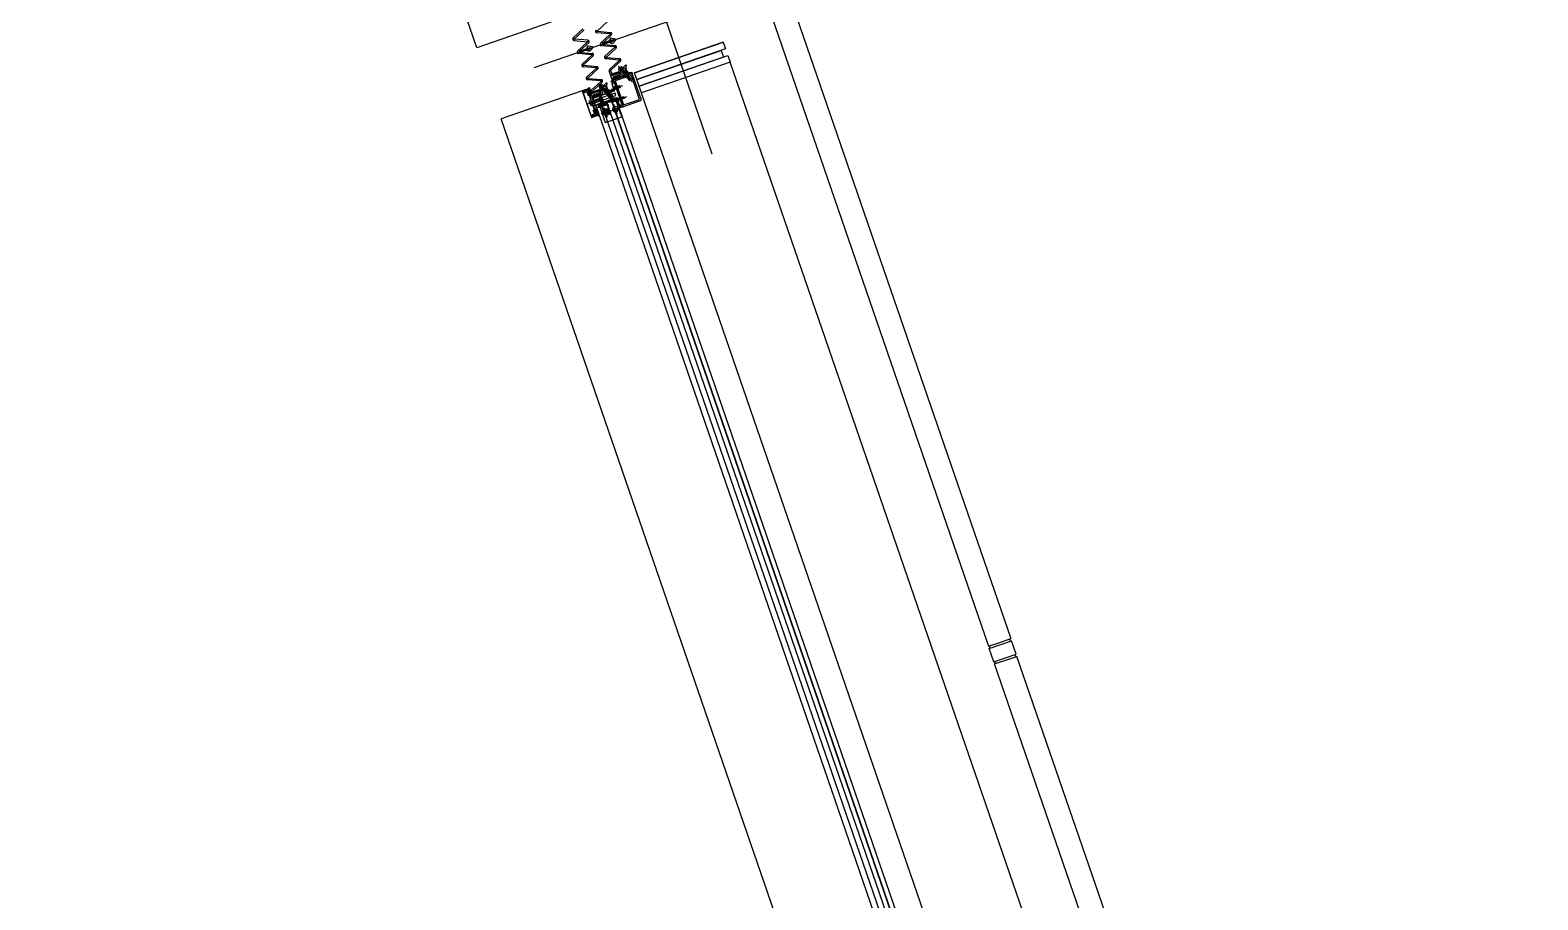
# Model space of a CAD drawing. Extents: x 809487 to 809680, y 818779 to 819225.
# Drawn here: x 809607.903 to 809611.112, y 818854.742 to 818856.595 of the extents above; entities that cross this region are included whole.
import ezdxf

# ---------------------------------------------------------------- set-up
doc = ezdxf.new("R2010")
doc.units = 0
for name, color, linetype in [('Default', 7, 'Continuous'), ('F-RC', 7, 'Continuous'), ('MAJ214__', 7, 'Continuous'), ('MAJ270__', 7, 'Continuous'), ('MAJ292__', 7, 'Continuous'), ('MAJ322__', 7, 'Continuous'), ('MAJ520__', 7, 'Continuous'), ('Refence', 7, 'Continuous'), ('WELDING', 7, 'Continuous')]:
    doc.layers.add(name, color=color, linetype=linetype)

# ---------------------------------------------------------------- blocks, each defined once
blk = doc.blocks.new('A$C53653C59_1')
at = {"layer": 'Default'}
for p, q in [((0.0101, 0.0085), (0.0128, 0.0128)), ((0.0101, 0.0059), (0.0101, 0.0084)), ((0.0128, 0.0011), (0.0102, 0.0058)), ((0.0114, 0.0082), (0.0131, 0.0108)), ((0.0114, 0.0082), (0.0114, 0.0061)), ((0.0131, 0.0031), (0.0114, 0.0061)), ((0.0129, 0.0128), (0.0129, 0.013)), ((0.0129, 0.0128), (0.0143, 0.0128)), ((0.0143, 0.0011), (0.0129, 0.0011)), ((0.0129, 0.0011), (0.0129, 0.001)), ((0.019, 0.0108), (0.0131, 0.0108)), ((0.0131, 0.0031), (0.019, 0.0031)), ((0.0144, 0.0127), (0.0144, 0.0122)), ((0.0144, 0.0017), (0.0144, 0.0012)), ((0.0145, 0.0121), (0.019, 0.0121)), ((0.019, 0.0018), (0.0145, 0.0018)), ((0.0179, 0.0071), (0.0179, 0.0081)), ((0.0179, 0.0058), (0.0179, 0.0067)), ((0.018, 0.0082), (0.019, 0.0082)), ((0.0203, 0.0071), (0.018, 0.007)), ((0.018, 0.0068), (0.0203, 0.0069)), ((0.019, 0.0057), (0.018, 0.0057)), ((0.0191, 0.0122), (0.0191, 0.0127)), ((0.0191, 0.0083), (0.0191, 0.0107)), ((0.0191, 0.0032), (0.0191, 0.0056)), ((0.0191, 0.0012), (0.0191, 0.0017)), ((0.0192, 0.0128), (0.0203, 0.0128)), ((0.0203, 0.0011), (0.0192, 0.0011)), ((0.0204, 0.0127), (0.0204, 0.0072)), ((0.0204, 0.0068), (0.0204, 0.0012))]:
    blk.add_line(p, q, dxfattribs=at)
for points in [[(0, 0), (0.001, 0.001), (0.0109, 0.001), (0.0081, 0.0059), (0.0081, 0.0085), (0.011, 0.013), (0.001, 0.013), (0, 0.014)], [(0.019, 0.0131), (0.019, 0.0121), (0.0144, 0.0121), (0.0144, 0.0131)], [(0.0191, 0.0008), (0.0191, 0.0018), (0.0144, 0.0018), (0.0144, 0.0008)]]:
    blk.add_lwpolyline(points, close=True, dxfattribs=at)
for centre, start, end in [((0.0102, 0.0084), 135.0442, 180.0442), ((0.0102, 0.0059), 180.0442, 225.0442), ((0.0129, 0.0127), 90.0442, 135.0442), ((0.0129, 0.0012), 225.0442, 270.0442), ((0.0143, 0.0127), 0.0442, 90.0442), ((0.0143, 0.0012), 270.0442, 0.0442), ((0.0145, 0.0122), 180.0442, 270.0442), ((0.0145, 0.0017), 90.0442, 180.0442), ((0.018, 0.0081), 90.0442, 180.0442), ((0.018, 0.0071), 180.0442, 270.0442), ((0.018, 0.0067), 90.0442, 180.0442), ((0.018, 0.0058), 180.0442, 270.0442), ((0.019, 0.0122), 270.0442, 0.0442), ((0.019, 0.0107), 0.0442, 90.0442), ((0.019, 0.0083), 270.0442, 0.0442), ((0.019, 0.0056), 0.0442, 90.0442), ((0.019, 0.0032), 270.0442, 0.0442), ((0.019, 0.0017), 0.0442, 90.0442), ((0.0192, 0.0127), 90.0442, 180.0442), ((0.0192, 0.0012), 180.0442, 270.0442), ((0.0203, 0.0127), 0.0442, 90.0442), ((0.0203, 0.0072), 270.0442, 0.0442), ((0.0203, 0.0068), 0.0442, 90.0442), ((0.0203, 0.0012), 270.0442, 0.0442)]:
    blk.add_arc(centre, 0.0001, start, end, dxfattribs=at)
blk = doc.blocks.new('M06MR19')
at = {"layer": 'Default'}
for p, q in [((-0.0092, 0), (0.024, 0)), ((0, 0.0025), (0.019, 0.0025)), ((0.0185, -0.003), (0.0185, 0.003)), ((0, -0.0025), (0.019, -0.0025))]:
    blk.add_line(p, q, dxfattribs=at)
for points in [[(-0.0042, 0.0008), (-0.0022, 0.0008), (-0.0022, -0.0007), (-0.0042, -0.0007)], [(-0.002, 0.006), (0, 0.006), (0, -0.006), (-0.002, -0.006)], [(0, -0.003), (0.0185, -0.003), (0.019, -0.0025), (0.019, 0.0025), (0.0185, 0.003), (0, 0.003)]]:
    blk.add_lwpolyline(points, dxfattribs=at)
for centre, radius, start, end in [((0.0078, 0), 0.012, 152.9643, 207.0357), ((-0.002, 0.005), 0.001, 90, 152.9643), ((-0.002, -0.005), 0.001, 207.0357, 270)]:
    blk.add_arc(centre, radius, start, end, dxfattribs=at)
blk = doc.blocks.new('N10TC16')
at = {"layer": 'Default'}
for p, q in [((-0.005, 0), (0.021, 0)), ((0.0035, 0.0025), (0.0043, -0.0025)), ((0.0055, 0.0025), (0.0063, -0.0025)), ((0.0075, 0.0025), (0.0083, -0.0025)), ((0.0095, 0.0025), (0.0103, -0.0025)), ((0.0115, 0.0025), (0.0123, -0.0025)), ((0.0135, 0.0025), (0.0143, -0.0025))]:
    blk.add_line(p, q, dxfattribs=at)
blk.add_lwpolyline([(0.003, 0.0017), (0, 0.0049), (0, -0.0049), (0.003, -0.0017)], close=True, dxfattribs=at)
for points in [[(0, 0.0008), (0.0014, 0.0008), (0.0014, -0.0008), (0, -0.0008)], [(0.003, -0.0017), (0.0138, -0.0017), (0.016, 0), (0.0138, 0.0017), (0.003, 0.0017)]]:
    blk.add_lwpolyline(points, dxfattribs=at)
blk = doc.blocks.new('M06MC_P')
at = {"layer": 'Default'}
for p, q in [((-0.011, 0), (0.011, 0)), ((0, -0.011), (0, 0.011))]:
    blk.add_line(p, q, dxfattribs=at)
for points in [[(-0.00375, 0.00025), (-0.00375, -0.00025)], [(-0.00125, 0.00075), (-0.00325, 0.00075)], [(-0.00075, 0.00325), (-0.00075, 0.00125)], [(0.00025, 0.00375), (-0.00025, 0.00375)], [(0.00075, 0.00125), (0.00075, 0.00325)], [(0.00325, 0.00075), (0.00125, 0.00075)], [(0.00375, -0.00025), (0.00375, 0.00025)], [(-0.00325, -0.00075), (-0.00125, -0.00075)], [(-0.00075, -0.00125), (-0.00075, -0.00325)], [(-0.00025, -0.00375), (0.00025, -0.00375)], [(0.00075, -0.00325), (0.00075, -0.00125)], [(0.00125, -0.00075), (0.00325, -0.00075)]]:
    blk.add_lwpolyline(points, dxfattribs=at)
blk.add_circle((0, 0), 0.006, dxfattribs=at)
for centre, start, end in [((-0.00325, 0.00025), 90, 180), ((-0.00125, 0.00125), 270, 0), ((-0.00025, 0.00325), 90, 180), ((0.00025, 0.00325), 0, 90), ((0.00125, 0.00125), 180, 270), ((0.00325, 0.00025), 360, 90), ((-0.00325, -0.00025), 180, 270), ((-0.00125, -0.00125), 0, 90), ((-0.00025, -0.00325), 180, 270), ((0.00025, -0.00325), 270, 0), ((0.00125, -0.00125), 90, 180), ((0.00325, -0.00025), 270, 0)]:
    blk.add_arc(centre, 0.0005, start, end, dxfattribs=at)
blk = doc.blocks.new('M06MC16')
at = {"layer": 'Default'}
for p, q in [((-0.005, 0), (0.021, 0)), ((0.003, 0.0025), (0.016, 0.0025)), ((0.0155, -0.003), (0.0155, 0.003)), ((0.003, -0.0025), (0.016, -0.0025))]:
    blk.add_line(p, q, dxfattribs=at)
blk.add_lwpolyline([(0, -0.006), (0.003, -0.003), (0.003, 0.003), (0, 0.006)], close=True, dxfattribs=at)
for points in [[(0, 0.00075), (0.002, 0.00075), (0.002, -0.00075), (0, -0.00075)], [(0.003, -0.003), (0.0155, -0.003), (0.016, -0.0025), (0.016, 0.0025), (0.0155, 0.003), (0.003, 0.003)]]:
    blk.add_lwpolyline(points, dxfattribs=at)
blk = doc.blocks.new('N12TH32')
at = {"layer": 'Default'}
for p, q in [((-0.0089, 0), (0.037, 0)), ((0, 0.0028), (0.001, -0.0028)), ((0.0021, 0.0028), (0.0031, -0.0028)), ((0.0042, 0.0028), (0.0052, -0.0028)), ((0.0063, 0.0028), (0.0073, -0.0028)), ((0.0084, 0.0028), (0.0094, -0.0028)), ((0.0105, 0.0028), (0.0115, -0.0028)), ((0.0126, 0.0028), (0.0136, -0.0028)), ((0.0147, 0.0028), (0.0157, -0.0028)), ((0.0168, 0.0028), (0.0178, -0.0028)), ((0.0189, 0.0028), (0.0199, -0.0028)), ((0.021, 0.0028), (0.022, -0.0028)), ((0.0231, 0.0028), (0.0241, -0.0028)), ((0.0252, 0.0028), (0.0262, -0.0028)), ((0.0273, 0.0028), (0.0283, -0.0028)), ((0.0294, 0.0028), (0.0303, -0.0023))]:
    blk.add_line(p, q, dxfattribs=at)
blk.add_lwpolyline([(-0.0039, 0.0034), (-0.0034, 0.004), (0, 0.004), (0, -0.004), (-0.0034, -0.004), (-0.0039, -0.0034)], close=True, dxfattribs=at)
for points in [[(-0.0034, 0), (0, 0), (-0.0034, 0)], [(0, -0.002), (0.0293, -0.002), (0.032, 0), (0.0293, 0.0021), (0, 0.0021)]]:
    blk.add_lwpolyline(points, dxfattribs=at)
for centre in [(-0.0002, 0.002), (-0.0002, -0.002)]:
    blk.add_arc(centre, 0.00372, 147.7958, 212.2042, dxfattribs=at)
blk = doc.blocks.new('A$C775818B6')
at = {"layer": 'Default'}
for points in [[(-0.0022, -0.0063), (-0.0022, -0.0018)], [(-0.0019, -0.0015), (-0.0014, -0.0015)], [(-0.0014, -0.0065), (-0.0019, -0.0065)], [(-0.0012, -0.0018), (-0.0012, -0.0025)], [(-0.0012, -0.0055), (-0.0012, -0.0063)], [(-0.0007, -0.003), (-0.0002, -0.003)], [(-0.0002, -0.005), (-0.0007, -0.005)], [(0.0003, -0.0025), (0.0003, -0.0005)], [(0.0003, -0.0075), (0.0003, -0.0055)], [(0.0008, 0), (0.0028, 0)], [(0.0028, -0.008), (0.0008, -0.008)], [(0.0013, -0.0015), (0.0013, -0.0065)], [(0.0023, -0.0065), (0.0023, -0.0015)], [(0.0033, -0.0005), (0.0033, -0.0075)]]:
    blk.add_lwpolyline(points, dxfattribs=at)
for centre, radius, start, end in [((-0.0019, -0.0018), 0.00025, 90.0056, 180.0056), ((-0.0019, -0.0063), 0.00025, 180.0056, 270.0056), ((-0.0014, -0.0018), 0.00025, 0.0056, 90.0056), ((-0.0014, -0.0063), 0.00025, 270.0056, 0.0056), ((-0.0007, -0.0025), 0.0005, 180.0056, 270.0056), ((-0.0007, -0.0055), 0.0005, 90.0056, 180.0056), ((-0.0002, -0.0025), 0.0005, 270.0056, 0.0056), ((-0.0002, -0.0055), 0.0005, 0.0056, 90.0056), ((0.0008, -0.0005), 0.0005, 90, 180.0056), ((0.0008, -0.0075), 0.0005, 180.0056, 270), ((0.0018, -0.0015), 0.0005, 0.0056, 180.0056), ((0.0018, -0.0065), 0.0005, 180.0056, 0.0056), ((0.0028, -0.0005), 0.0005, 0.0043, 90), ((0.0028, -0.0075), 0.0005, 270, 0.0043)]:
    blk.add_arc(centre, radius, start, end, dxfattribs=at)

msp = doc.modelspace()

# ---------------------------------------------------------------- linework, layer by layer
at = {"layer": 'Default'}
for points in [[(809609.1783, 818856.5024), (809609.1791, 818856.5001), (809609.1646, 818856.4977), (809609.1654, 818856.4954)], [(809609.1193, 818856.4583), (809609.1201, 818856.456), (809609.1056, 818856.4536), (809609.1064, 818856.4513)], [(809609.1133, 818856.4378), (809609.1483, 818856.4499), (809609.1496, 818856.4461), (809609.1146, 818856.434)], [(809609.1141, 818856.4381), (809609.1166, 818856.431), (809609.1469, 818856.4494), (809609.1494, 818856.4423)]]:
    msp.add_lwpolyline(points, close=True, dxfattribs=at)
msp.add_lwpolyline([(809609.1146, 818856.434), (809609.127, 818856.3981), (809609.162, 818856.4101), (809609.1496, 818856.4461)], dxfattribs=at)
at = {"layer": 'F-RC'}
for p, q in [((809609.4806, 818856.6251), (809609.9429, 818855.2825)), ((809609.5279, 818856.6414), (809609.9902, 818855.2987)), ((809609.9626, 818855.2892), (809609.9902, 818855.2987)), ((809609.9899, 818855.2934), (809609.9883, 818855.2981)), ((809609.9429, 818855.2825), (809609.9626, 818855.2892)), ((809609.9445, 818855.2777), (809609.9918, 818855.294)), ((809609.9543, 818855.2494), (809609.9445, 818855.2777)), ((809609.9464, 818855.2784), (809609.9448, 818855.2831)), ((809609.9543, 818855.2494), (809610.0016, 818855.2657)), ((809610.0016, 818855.2657), (809609.9918, 818855.294)), ((809610.0013, 818855.2603), (809609.9997, 818855.265)), ((809609.9559, 818855.2446), (809610.0032, 818855.2609)), ((809610.4084, 818853.9308), (809609.9559, 818855.2446)), ((809609.9578, 818855.2453), (809609.9562, 818855.25)), ((809610.4483, 818853.9682), (809610.0032, 818855.2609))]:
    msp.add_line(p, q, dxfattribs=at)
at = {"layer": 'MAJ214__'}
for p, q in [((809610.1383, 818853.7474), (809609.1893, 818856.5036)), ((809610.0545, 818853.7212), (809609.1185, 818856.4396)), ((809610.0658, 818853.7251), (809609.1298, 818856.4435)), ((809610.0753, 818853.7284), (809609.1393, 818856.4468)), ((809610.076, 818853.7286), (809609.14, 818856.447))]:
    msp.add_line(p, q, dxfattribs=at)
at = {"layer": 'MAJ270__'}
for p, q in [((809609.3547, 818856.3305), (809609.183, 818856.8291)), ((809609.5146, 818856.7003), (809608.9747, 818856.5144))]:
    msp.add_line(p, q, dxfattribs=at)
at = {"layer": 'MAJ292__'}
for p, q in [((809608.8535, 818856.5572), (809607.9029, 818859.3182)), ((809609.0273, 818856.6171), (809608.8535, 818856.5572)), ((809609.3784, 818856.5688), (809609.1893, 818856.5036)), ((809609.35, 818856.559), (809609.3689, 818856.5655)), ((809610.3274, 818853.8126), (809609.393, 818856.5262)), ((809609.0779, 818856.4653), (809608.9056, 818856.406)), ((809610.0429, 818853.7172), (809609.1069, 818856.4356)), ((809610.0855, 818853.7319), (809609.1495, 818856.4503)), ((809611.8097, 818847.9719), (809608.9056, 818856.406))]:
    msp.add_line(p, q, dxfattribs=at)
for points in [[(809609.1942, 818856.4895), (809609.1893, 818856.5036), (809609.3784, 818856.5688), (809609.3833, 818856.5546)], [(809609.1991, 818856.4753), (809609.1942, 818856.4895), (809609.3738, 818856.5513), (809609.3787, 818856.5371)], [(809609.2039, 818856.4611), (809609.1991, 818856.4753), (809609.3882, 818856.5404), (809609.393, 818856.5262)]]:
    msp.add_lwpolyline(points, close=True, dxfattribs=at)
at = {"layer": 'MAJ322__'}
for points in [[(809609.1545, 818856.5059), (809609.1704, 818856.5197)], [(809609.1722, 818856.5192), (809609.1723, 818856.519)], [(809609.1585, 818856.4296), (809609.1642, 818856.4315), (809609.1446, 818856.4883), (809609.139, 818856.4863), (809609.1397, 818856.4842)], [(809609.14, 818856.484), (809609.1405, 818856.4842)], [(809609.1406, 818856.4845), (809609.1405, 818856.485)], [(809609.1415, 818856.4993), (809609.1407, 818856.5016)], [(809609.1408, 818856.4856), (809609.1413, 818856.4858)], [(809609.1409, 818856.5021), (809609.1424, 818856.5026)], [(809609.1419, 818856.4855), (809609.1434, 818856.4812)], [(809609.1551, 818856.5036), (809609.142, 818856.4991)], [(809609.1428, 818856.5023), (809609.1429, 818856.5022)], [(809609.1434, 818856.502), (809609.1543, 818856.5057)], [(809609.1448, 818856.4896), (809609.1438, 818856.4926)], [(809609.144, 818856.4931), (809609.1572, 818856.4976)], [(809609.1467, 818856.4898), (809609.1453, 818856.4893)], [(809609.1467, 818856.4912), (809609.147, 818856.4903)], [(809609.1606, 818856.4964), (809609.1469, 818856.4917)], [(809609.1673, 818856.514), (809609.1588, 818856.5066)], [(809609.1592, 818856.5016), (809609.1591, 818856.5017)], [(809609.1613, 818856.4953), (809609.161, 818856.4961)], [(809609.1613, 818856.5024), (809609.1635, 818856.496)], [(809609.1633, 818856.4955), (809609.1618, 818856.495)], [(809609.1837, 818856.5048), (809609.1847, 818856.502), (809609.1817, 818856.501), (809609.1815, 818856.5014)], [(809609.0863, 818856.4659), (809609.087, 818856.4674), (809609.0886, 818856.4679), (809609.0887, 818856.4676), (809609.0909, 818856.4684), (809609.0905, 818856.4696), (809609.0779, 818856.4653), (809609.0975, 818856.4086), (809609.11, 818856.4129), (809609.1096, 818856.4141), (809609.1073, 818856.4133), (809609.1074, 818856.4131), (809609.1059, 818856.4125), (809609.1044, 818856.4132)], [(809609.0792, 818856.4647), (809609.0804, 818856.4651), (809609.0819, 818856.4644)], [(809609.1, 818856.4117), (809609.0993, 818856.4102), (809609.0981, 818856.4098), (809609.0792, 818856.4647)], [(809609.0839, 818856.4656), (809609.0815, 818856.4632)], [(809609.0824, 818856.4619), (809609.0873, 818856.4635)], [(809609.0828, 818856.4646), (809609.0837, 818856.4656)], [(809609.0847, 818856.4658), (809609.0852, 818856.4655)], [(809609.0926, 818856.4634), (809609.091, 818856.4682), (809609.0888, 818856.4675), (809609.0893, 818856.4659), (809609.0865, 818856.465), (809609.0848, 818856.4658)], [(809609.0879, 818856.4632), (809609.0904, 818856.4561)], [(809609.0916, 818856.4586), (809609.09, 818856.4633)], [(809609.0903, 818856.464), (809609.0908, 818856.4641)], [(809609.091, 818856.4558), (809609.0922, 818856.4562)], [(809609.0914, 818856.4638), (809609.0917, 818856.4631)], [(809609.092, 818856.463), (809609.0925, 818856.4631)], [(809609.0928, 818856.4585), (809609.0923, 818856.4583)], [(809609.0926, 818856.4634), (809609.0926, 818856.4634)], [(809609.0928, 818856.4598), (809609.0931, 818856.4591)], [(809609.0928, 818856.4558), (809609.1034, 818856.4252)], [(809609.0935, 818856.4603), (809609.093, 818856.4601)], [(809609.0977, 818856.4488), (809609.0938, 818856.4601)], [(809609.1002, 818856.4613), (809609.0994, 818856.4636)], [(809609.0996, 818856.4641), (809609.101, 818856.4646)], [(809609.1408, 818856.4809), (809609.1463, 818856.465), (809609.0999, 818856.4491), (809609.1006, 818856.4472), (809609.1018, 818856.4466), (809609.1048, 818856.438), (809609.1041, 818856.4368), (809609.1048, 818856.4349), (809609.1512, 818856.4509), (809609.1566, 818856.435)], [(809609.1138, 818856.4656), (809609.1006, 818856.4611)], [(809609.1015, 818856.4643), (809609.1016, 818856.4642)], [(809609.1021, 818856.464), (809609.113, 818856.4677)], [(809609.1035, 818856.4515), (809609.1025, 818856.4546)], [(809609.1027, 818856.4551), (809609.1159, 818856.4596)], [(809609.1054, 818856.4532), (809609.1057, 818856.4523)], [(809609.1193, 818856.4583), (809609.1056, 818856.4536)], [(809609.1132, 818856.4678), (809609.129, 818856.4817)], [(809609.126, 818856.476), (809609.1175, 818856.4685)], [(809609.1178, 818856.4636), (809609.1178, 818856.4636)], [(809609.12, 818856.4572), (809609.1197, 818856.4581)], [(809609.12, 818856.4644), (809609.1222, 818856.458)], [(809609.122, 818856.4575), (809609.1205, 818856.457)], [(809609.1309, 818856.4812), (809609.131, 818856.481)], [(809609.1424, 818856.4668), (809609.1434, 818856.464), (809609.1404, 818856.463), (809609.1402, 818856.4634)], [(809609.1415, 818856.4814), (809609.141, 818856.4812)], [(809609.1419, 818856.4807), (809609.1418, 818856.4812)], [(809609.1431, 818856.4806), (809609.1426, 818856.4804)], [(809609.1032, 818856.4343), (809609.1048, 818856.4349), (809609.1041, 818856.4368), (809609.1048, 818856.438), (809609.1018, 818856.4466), (809609.1006, 818856.4472), (809609.0999, 818856.4491), (809609.0983, 818856.4485)], [(809609.1016, 818856.4235), (809609.1041, 818856.4163)], [(809609.1031, 818856.4245), (809609.1019, 818856.4241)], [(809609.1068, 818856.4224), (809609.1029, 818856.4337)], [(809609.1054, 818856.4518), (809609.104, 818856.4513)], [(809609.1058, 818856.4175), (809609.1042, 818856.4223)], [(809609.1045, 818856.4229), (809609.1049, 818856.4231)], [(809609.1056, 818856.4228), (809609.1058, 818856.422)], [(809609.1061, 818856.4219), (809609.1066, 818856.4221)], [(809609.1569, 818856.4349), (809609.1574, 818856.435)], [(809609.1576, 818856.4353), (809609.1574, 818856.4358)], [(809609.1577, 818856.4364), (809609.1582, 818856.4366)], [(809609.1578, 818856.4317), (809609.1585, 818856.4296)], [(809609.1584, 818856.4322), (809609.1579, 818856.432)], [(809609.1589, 818856.4316), (809609.1587, 818856.432)], [(809609.1588, 818856.4363), (809609.1603, 818856.432)], [(809609.16, 818856.4314), (809609.1595, 818856.4312)], [(809609.1038, 818856.4157), (809609.0989, 818856.414)], [(809609.099, 818856.4125), (809609.1023, 818856.4119)], [(809609.1022, 818856.4119), (809609.1008, 818856.4122)], [(809609.1033, 818856.4129), (809609.1031, 818856.4123)], [(809609.1032, 818856.4124), (809609.104, 818856.4141), (809609.1068, 818856.4151), (809609.1074, 818856.4136), (809609.1095, 818856.4143), (809609.1079, 818856.4191), (809609.1079, 818856.4191)], [(809609.1069, 818856.4174), (809609.1064, 818856.4172)], [(809609.107, 818856.4187), (809609.1072, 818856.418)], [(809609.1076, 818856.4192), (809609.1071, 818856.4191)]]:
    msp.add_lwpolyline(points, dxfattribs=at)
for points in [[(809609.1642, 818856.4315), (809609.2041, 818856.4453), (809609.1846, 818856.502), (809609.1446, 818856.4883)], [(809609.166, 818856.4353), (809609.2003, 818856.4471), (809609.1827, 818856.4982), (809609.1485, 818856.4864)], [(809609.1081, 818856.4413), (809609.1495, 818856.4556), (809609.1479, 818856.4603), (809609.1065, 818856.4461)]]:
    msp.add_lwpolyline(points, close=True, dxfattribs=at)
for centre, radius, start, end in [((809609.1711, 818856.5188), 0.00114, 19, 131.0836), ((809609.1806, 818856.514), 0.00972, 148.7561, 289), ((809609.1399, 818856.4843), 0.00025, 198.9998, 288.9998), ((809609.141, 818856.4851), 0.0005, 108.9998, 198.9998), ((809609.1404, 818856.4844), 0.00025, 288.9998, 18.9998), ((809609.141, 818856.5017), 0.000381, 109, 199), ((809609.1414, 818856.4853), 0.0005, 18.9998, 108.9998), ((809609.1418, 818856.4994), 0.000381, 199, 289), ((809609.1425, 818856.5022), 0.000381, 19, 109), ((809609.1432, 818856.5023), 0.000381, 199, 289), ((809609.1441, 818856.4927), 0.000381, 109, 199), ((809609.1452, 818856.4897), 0.000381, 199, 289), ((809609.147, 818856.4913), 0.000381, 109, 199), ((809609.1466, 818856.4902), 0.000381, 289, 19), ((809609.154, 818856.5065), 0.000787, 289, 307.0549), ((809609.1562, 818856.5006), 0.00315, 19, 109), ((809609.1562, 818856.5006), 0.00315, 289, 19), ((809609.1593, 818856.506), 0.000762, 131.0836, 239.7153), ((809609.1562, 818856.5006), 0.00544, 19, 59.7153), ((809609.1607, 818856.496), 0.000381, 19, 109), ((809609.1617, 818856.4954), 0.000381, 199, 289), ((809609.1631, 818856.4959), 0.000381, 289, 19), ((809609.1678, 818856.5134), 0.000762, 2.3978, 131.0836), ((809609.1806, 818856.514), 0.012, 182.3978, 270.9509), ((809609.1808, 818856.5012), 0.000787, 19, 90.9509), ((809609.0821, 818856.4626), 0.0008, 137.0659, 288.9934), ((809609.0822, 818856.4651), 0.0008, 243.9934, 318.9934), ((809609.0843, 818856.4651), 0.0008, 63.9934, 138.9934), ((809609.0844, 818856.4651), 0.0008, 63.9934, 137.0659), ((809609.0856, 818856.4662), 0.0008, 243.9934, 333.9934), ((809609.0875, 818856.4631), 0.0005, 18.9937, 108.9934), ((809609.0905, 818856.4635), 0.0005, 109, 199), ((809609.0909, 818856.4562), 0.0005, 198.9937, 288.9937), ((809609.091, 818856.4637), 0.0005, 19, 109), ((809609.0921, 818856.4588), 0.0005, 199, 289), ((809609.0919, 818856.4632), 0.00025, 199, 289), ((809609.0923, 818856.4557), 0.0005, 18.9934, 108.9937), ((809609.0924, 818856.4634), 0.00025, 289, 19), ((809609.0931, 818856.4599), 0.00025, 109, 199), ((809609.0926, 818856.4589), 0.0005, 289, 19), ((809609.0935, 818856.4601), 0.00025, 19.6621, 109), ((809609.0997, 818856.4637), 0.000381, 109, 199), ((809609.1005, 818856.4614), 0.000381, 199, 289), ((809609.1012, 818856.4642), 0.000381, 19, 109), ((809609.1019, 818856.4643), 0.000381, 199, 289), ((809609.1028, 818856.4547), 0.000381, 109, 199), ((809609.1057, 818856.4533), 0.000381, 109, 199), ((809609.1053, 818856.4522), 0.000381, 289, 19), ((809609.1127, 818856.4685), 0.000787, 289, 307.0549), ((809609.1149, 818856.4626), 0.00315, 19, 109), ((809609.1149, 818856.4626), 0.00315, 289, 19), ((809609.118, 818856.468), 0.000762, 131.0836, 239.7153), ((809609.1149, 818856.4626), 0.00544, 19, 59.7153), ((809609.1194, 818856.458), 0.000381, 19, 109), ((809609.1204, 818856.4574), 0.000381, 199, 289), ((809609.1218, 818856.4579), 0.000381, 289, 19), ((809609.1265, 818856.4754), 0.000762, 2.3978, 131.0836), ((809609.1393, 818856.4759), 0.012, 182.3978, 270.9509), ((809609.1298, 818856.4808), 0.00114, 19, 131.0836), ((809609.1393, 818856.4759), 0.00972, 148.7561, 289), ((809609.1395, 818856.4632), 0.000787, 19, 90.9509), ((809609.1411, 818856.481), 0.00025, 108.9998, 198.9998), ((809609.1415, 818856.4811), 0.00025, 18.9998, 108.9998), ((809609.1424, 818856.4809), 0.0005, 198.9998, 288.9998), ((809609.1429, 818856.4811), 0.0005, 288.9998, 18.9998), ((809609.0981, 818856.449), 0.0005, 198.9934, 288.9934), ((809609.1021, 818856.4237), 0.0005, 108.9931, 198.9931), ((809609.1033, 818856.4339), 0.0005, 108.9934, 198.9934), ((809609.1029, 818856.425), 0.0005, 288.9931, 18.9934), ((809609.1039, 818856.4517), 0.000381, 199, 289), ((809609.1046, 818856.4224), 0.0005, 108.9931, 198.9931), ((809609.1051, 818856.4226), 0.0005, 18.9931, 108.9931), ((809609.1061, 818856.4221), 0.00025, 198.9931, 288.9931), ((809609.1065, 818856.4223), 0.00025, 288.9931, 18.331), ((809609.1569, 818856.4351), 0.00025, 199.0002, 289.0002), ((809609.1579, 818856.436), 0.0005, 109.0002, 199.0002), ((809609.1573, 818856.4353), 0.00025, 289.0002, 19.0002), ((809609.158, 818856.4318), 0.00025, 109.0002, 199.0002), ((809609.1584, 818856.4361), 0.0005, 19.0002, 109.0002), ((809609.1585, 818856.432), 0.00025, 19.0002, 109.0002), ((809609.1593, 818856.4317), 0.0005, 199.0002, 289.0002), ((809609.1598, 818856.4319), 0.0005, 289.0002, 19.0002), ((809609.0991, 818856.4133), 0.0008, 108.9934, 260.9209), ((809609.1007, 818856.4114), 0.0008, 78.9934, 153.9934), ((809609.1023, 818856.4127), 0.0008, 258.9934, 333.9934), ((809609.1025, 818856.4127), 0.0008, 260.9209, 333.9934), ((809609.1041, 818856.4125), 0.0008, 63.9934, 153.9934), ((809609.1036, 818856.4162), 0.0005, 288.9934, 18.9931), ((809609.1063, 818856.4177), 0.0005, 198.9931, 288.9931), ((809609.1072, 818856.4188), 0.00025, 108.9931, 198.9931), ((809609.1067, 818856.4179), 0.0005, 288.9931, 18.9931), ((809609.1077, 818856.419), 0.00025, 18.9931, 108.9931)]:
    msp.add_arc(centre, radius, start, end, dxfattribs=at)
at = {"layer": 'Refence'}
for p, q in [((809609.0793, 818856.5971), (809609.0586, 818856.5779)), ((809609.0615, 818856.5763), (809609.0822, 818856.5954)), ((809609.1372, 818856.5867), (809609.1092, 818856.5892)), ((809609.1308, 818856.6122), (809609.1102, 818856.593)), ((809609.1105, 818856.5922), (809609.1385, 818856.5898)), ((809609.1169, 818856.5668), (809609.1375, 818856.586)), ((809609.1404, 818856.5843), (809609.1226, 818856.5678)), ((809609.0605, 818856.5724), (809609.0886, 818856.57)), ((809609.0899, 818856.5731), (809609.0618, 818856.5755)), ((809609.0889, 818856.5692), (809609.0682, 818856.55)), ((809609.074, 818856.5511), (809609.0918, 818856.5676)), ((809609.0742, 818856.5507), (809609.0862, 818856.5548)), ((809609.0872, 818856.5518), (809609.0753, 818856.5477)), ((809609.0892, 818856.5582), (809609.0901, 818856.5585)), ((809609.0893, 818856.5607), (809609.0905, 818856.5612)), ((809609.0901, 818856.5585), (809609.0893, 818856.5607)), ((809609.0905, 818856.5612), (809609.0989, 818856.5595)), ((809609.0926, 818856.5513), (809609.0917, 818856.551)), ((809609.0933, 818856.5491), (809609.0926, 818856.5513)), ((809609.0945, 818856.5495), (809609.0933, 818856.5491)), ((809609.1001, 818856.556), (809609.0945, 818856.5495)), ((809609.1468, 818856.5589), (809609.1188, 818856.5613)), ((809609.1229, 818856.5675), (809609.1348, 818856.5716)), ((809609.1359, 818856.5686), (809609.1239, 818856.5645)), ((809609.124, 818856.564), (809609.1481, 818856.562)), ((809609.1265, 818856.5389), (809609.1471, 818856.5581)), ((809609.15, 818856.5565), (809609.1294, 818856.5373)), ((809609.1378, 818856.575), (809609.1387, 818856.5753)), ((809609.138, 818856.5775), (809609.1392, 818856.5779)), ((809609.1387, 818856.5753), (809609.138, 818856.5775)), ((809609.1392, 818856.5779), (809609.1475, 818856.5762)), ((809609.1412, 818856.5681), (809609.1403, 818856.5678)), ((809609.142, 818856.5658), (809609.1412, 818856.5681)), ((809609.1432, 818856.5663), (809609.142, 818856.5658)), ((809609.1487, 818856.5727), (809609.1432, 818856.5663)), ((809609.0982, 818856.5421), (809609.0701, 818856.5446)), ((809609.0753, 818856.5473), (809609.0995, 818856.5452)), ((809609.0778, 818856.5222), (809609.0985, 818856.5414)), ((809609.1078, 818856.5143), (809609.0797, 818856.5167)), ((809609.1014, 818856.5397), (809609.0807, 818856.5205)), ((809609.081, 818856.5198), (809609.1091, 818856.5174)), ((809609.0874, 818856.4943), (809609.1081, 818856.5135)), ((809609.1174, 818856.4864), (809609.0893, 818856.4888)), ((809609.111, 818856.5119), (809609.0903, 818856.4927)), ((809609.0906, 818856.4919), (809609.1187, 818856.4895)), ((809609.097, 818856.4665), (809609.1176, 818856.4856)), ((809609.0993, 818856.4539), (809609.0962, 818856.4631)), ((809609.0962, 818856.4631), (809609.0962, 818856.4631)), ((809609.1023, 818856.4549), (809609.0993, 818856.4539)), ((809609.0995, 818856.4632), (809609.1007, 818856.4597)), ((809609.1206, 818856.484), (809609.0999, 818856.4648)), ((809609.1007, 818856.4597), (809609.1039, 818856.4608)), ((809609.1049, 818856.4578), (809609.1017, 818856.4567)), ((809609.1017, 818856.4567), (809609.1023, 818856.4549)), ((809609.1033, 818856.4625), (809609.1045, 818856.4629)), ((809609.1039, 818856.4608), (809609.1033, 818856.4625)), ((809609.1045, 818856.4629), (809609.1064, 818856.4616)), ((809609.1054, 818856.4564), (809609.1049, 818856.4578)), ((809609.1068, 818856.4569), (809609.1054, 818856.4564)), ((809609.1064, 818856.4616), (809609.1079, 818856.4621)), ((809609.1074, 818856.4586), (809609.1068, 818856.4569)), ((809609.1073, 818856.4638), (809609.1085, 818856.4642)), ((809609.1079, 818856.4621), (809609.1073, 818856.4638)), ((809609.1089, 818856.4591), (809609.1074, 818856.4586)), ((809609.1085, 818856.4642), (809609.1103, 818856.463)), ((809609.1094, 818856.4578), (809609.1089, 818856.4591)), ((809609.1108, 818856.4582), (809609.1094, 818856.4578)), ((809609.1103, 818856.463), (809609.1118, 818856.4635)), ((809609.1114, 818856.46), (809609.1108, 818856.4582)), ((809609.1113, 818856.4652), (809609.1125, 818856.4656)), ((809609.1118, 818856.4635), (809609.1113, 818856.4652)), ((809609.1129, 818856.4605), (809609.1114, 818856.46)), ((809609.1125, 818856.4656), (809609.1163, 818856.4634)), ((809609.1133, 818856.4591), (809609.1129, 818856.4605)), ((809609.1148, 818856.4596), (809609.1133, 818856.4591)), ((809609.1163, 818856.4634), (809609.1148, 818856.4596)), ((809609.1046, 818856.4348), (809609.1136, 818856.4379)), ((809609.1161, 818856.4308), (809609.109, 818856.4284)), ((809609.1136, 818856.4379), (809609.1137, 818856.4378)), ((809609.1161, 818856.4309), (809609.1161, 818856.4308))]:
    msp.add_line(p, q, dxfattribs=at)
for points in [[(809609.0943, 818856.5573), (809609.09, 818856.5558)], [(809609.0909, 818856.5534), (809609.0952, 818856.5549)], [(809609.143, 818856.5741), (809609.1387, 818856.5726)], [(809609.1395, 818856.5702), (809609.1438, 818856.5716)], [(809609.1564, 818856.531), (809609.1284, 818856.5334)], [(809609.1296, 818856.5365), (809609.1577, 818856.5341)], [(809609.1361, 818856.5111), (809609.1567, 818856.5303)], [(809609.1596, 818856.5286), (809609.139, 818856.5094)], [(809609.1386, 818856.5078), (809609.142, 818856.4977), (809609.1452, 818856.4988), (809609.1446, 818856.5005), (809609.1458, 818856.5009), (809609.1477, 818856.4997), (809609.1492, 818856.5002), (809609.1486, 818856.5019), (809609.1498, 818856.5023), (809609.1517, 818856.501), (809609.1531, 818856.5015), (809609.1526, 818856.5032), (809609.1538, 818856.5036), (809609.1576, 818856.5014), (809609.1561, 818856.4976), (809609.1547, 818856.4971), (809609.1542, 818856.4985), (809609.1527, 818856.498), (809609.1521, 818856.4963), (809609.1507, 818856.4958), (809609.1502, 818856.4972), (809609.1487, 818856.4967), (809609.1481, 818856.4949), (809609.1467, 818856.4944), (809609.1462, 818856.4958), (809609.1431, 818856.4947), (809609.1448, 818856.4896), (809609.1418, 818856.4886), (809609.1352, 818856.5077), (809609.1352, 818856.5077)], [(809609.0918, 818856.459), (809609.0903, 818856.4633)], [(809609.0912, 818856.4676), (809609.0905, 818856.4696)], [(809609.0905, 818856.4636), (809609.0909, 818856.4638)], [(809609.0928, 818856.4729), (809609.0943, 818856.4686), (809609.0912, 818856.4676)], [(809609.0912, 818856.4636), (809609.0915, 818856.4629)], [(809609.0929, 818856.4634), (809609.0915, 818856.4674)], [(809609.0917, 818856.4677), (809609.094, 818856.4685)], [(809609.0921, 818856.4626), (809609.0926, 818856.4627)], [(809609.0926, 818856.459), (809609.0921, 818856.4589)], [(809609.0925, 818856.4601), (809609.0927, 818856.4593)], [(809609.0932, 818856.4609), (809609.0928, 818856.4607)], [(809609.0953, 818856.4565), (809609.0939, 818856.4605)], [(809609.0944, 818856.4684), (809609.0981, 818856.4575)], [(809609.0979, 818856.4572), (809609.0956, 818856.4564)], [(809609.0995, 818856.4535), (809609.1025, 818856.4546)], [(809609.1056, 818856.4536), (809609.1064, 818856.4513), (809609.1009, 818856.4494)], [(809609.1025, 818856.4546), (809609.1035, 818856.4515)], [(809609.1057, 818856.4523), (809609.1054, 818856.4532)], [(809609.104, 818856.4513), (809609.1054, 818856.4518)], [(809609.1045, 818856.422), (809609.106, 818856.4178)], [(809609.1051, 818856.4225), (809609.1047, 818856.4223)], [(809609.1057, 818856.4216), (809609.1054, 818856.4224)], [(809609.1057, 818856.4262), (809609.1071, 818856.4221)], [(809609.1082, 818856.4273), (809609.1059, 818856.4265)], [(809609.1068, 818856.4215), (809609.1063, 818856.4213)], [(809609.1123, 818856.4163), (809609.1086, 818856.4271)], [(809609.1063, 818856.4176), (809609.1068, 818856.4178)], [(809609.1069, 818856.4181), (809609.1067, 818856.4188)], [(809609.107, 818856.4194), (809609.1074, 818856.4196)], [(809609.1081, 818856.4193), (809609.1095, 818856.4153)], [(809609.1139, 818856.4117), (809609.1124, 818856.416), (809609.1093, 818856.415)], [(809609.1093, 818856.415), (809609.11, 818856.4129)], [(809609.1098, 818856.4151), (809609.1122, 818856.4159)]]:
    msp.add_lwpolyline(points, dxfattribs=at)
for points in [[(809609.0937, 818856.4672), (809609.097, 818856.4578), (809609.096, 818856.4575), (809609.0928, 818856.4669)], [(809609.1111, 818856.4167), (809609.1078, 818856.4262), (809609.1069, 818856.4259), (809609.1101, 818856.4164)]]:
    msp.add_lwpolyline(points, close=True, dxfattribs=at)
for centre, radius, start, end in [((809609.1094, 818856.5923), 0.00317, 132.9063, 265.0937), ((809609.1094, 818856.5923), 0.00102, 42.9063, 355.0937), ((809609.1383, 818856.5867), 0.00102, 222.9063, 175.0937), ((809609.1383, 818856.5867), 0.00317, 312.9063, 85.0937), ((809609.0608, 818856.5756), 0.00317, 132.9063, 265.0937), ((809609.0608, 818856.5756), 0.00102, 42.9063, 355.0937), ((809609.0704, 818856.5477), 0.00317, 132.9063, 265.0937), ((809609.0733, 818856.5504), 0.00102, 42.9063, 19), ((809609.0743, 818856.5474), 0.00102, 19, 355.0937), ((809609.0859, 818856.5556), 0.000787, 289, 347.8972), ((809609.0904, 818856.5546), 0.00381, 109, 167.8972), ((809609.0875, 818856.5511), 0.000787, 50.1028, 109), ((809609.0904, 818856.5546), 0.00381, 230.1028, 289), ((809609.0896, 818856.5699), 0.00102, 222.9063, 175.0937), ((809609.0904, 818856.5546), 0.00127, 109, 289), ((809609.0896, 818856.5699), 0.00317, 312.9063, 85.0937), ((809609.0948, 818856.5561), 0.00127, 289, 109), ((809609.0984, 818856.5574), 0.00216, 319.4311, 78.5689), ((809609.119, 818856.5645), 0.00317, 132.9063, 265.0937), ((809609.1219, 818856.5671), 0.00102, 42.9063, 19), ((809609.1229, 818856.5641), 0.00102, 19, 355.0937), ((809609.1346, 818856.5723), 0.000787, 289, 347.8972), ((809609.1391, 818856.5714), 0.00381, 109, 167.8972), ((809609.1361, 818856.5678), 0.000787, 50.1028, 109), ((809609.1391, 818856.5714), 0.00381, 230.1028, 289), ((809609.1391, 818856.5714), 0.00127, 109, 289), ((809609.1434, 818856.5728), 0.00127, 289, 109), ((809609.1478, 818856.5588), 0.00102, 222.9063, 175.0937), ((809609.1471, 818856.5741), 0.00216, 319.4311, 78.5689), ((809609.1478, 818856.5588), 0.00317, 312.9063, 85.0937), ((809609.08, 818856.5199), 0.00317, 132.9063, 265.0937), ((809609.08, 818856.5199), 0.00102, 42.9063, 355.0937), ((809609.0992, 818856.5421), 0.00102, 222.9063, 175.0937), ((809609.0992, 818856.5421), 0.00317, 312.9063, 85.0937), ((809609.1088, 818856.5142), 0.00317, 312.9063, 85.0937), ((809609.1286, 818856.5366), 0.00317, 132.9063, 265.0937), ((809609.1286, 818856.5366), 0.00102, 42.9063, 355.0937), ((809609.1574, 818856.5309), 0.00102, 222.9063, 175.0937), ((809609.1574, 818856.5309), 0.00318, 312.9063, 85.0937), ((809609.0896, 818856.492), 0.00317, 132.9063, 265.0937), ((809609.0896, 818856.492), 0.00102, 42.9063, 355.0937), ((809609.1088, 818856.5142), 0.00102, 222.9063, 175.0937), ((809609.1184, 818856.4863), 0.00102, 222.9063, 175.0937), ((809609.1184, 818856.4863), 0.00318, 312.9063, 85.0937), ((809609.1382, 818856.5087), 0.00318, 132.9063, 199), ((809609.1382, 818856.5087), 0.00102, 42.9063, 289), ((809609.0905, 818856.4634), 0.00025, 109, 199), ((809609.0837, 818856.4768), 0.0099, 313.3339, 336.769), ((809609.091, 818856.4635), 0.00025, 19, 109), ((809609.0918, 818856.4675), 0.00025, 109, 199), ((809609.092, 818856.4631), 0.0005, 199, 289), ((809609.092, 818856.4591), 0.00025, 199, 289), ((809609.0929, 818856.4602), 0.0005, 109, 199), ((809609.0924, 818856.4632), 0.0005, 289, 19), ((809609.0925, 818856.4593), 0.00025, 289, 19), ((809609.0934, 818856.4604), 0.0005, 19, 109), ((809609.0941, 818856.4683), 0.00025, 19, 109), ((809609.0955, 818856.4566), 0.00025, 199, 289), ((809609.0992, 818856.4641), 0.00318, 132.9063, 199), ((809609.0979, 818856.4574), 0.00025, 289, 19), ((809609.0992, 818856.4641), 0.00102, 42.9063, 289), ((809609.094, 818856.4493), 0.0069, 1.0408, 37.9345), ((809609.1057, 818856.4533), 0.000381, 109, 199), ((809609.1053, 818856.4522), 0.000381, 289, 19), ((809609.1039, 818856.4517), 0.000381, 199, 289), ((809609.1047, 818856.4221), 0.00025, 109, 199), ((809609.0954, 818856.4239), 0.0143, 18.3777, 49.959), ((809609.1052, 818856.4223), 0.00025, 19, 109), ((809609.106, 818856.4262), 0.00025, 109, 199), ((809609.1062, 818856.4218), 0.0005, 199, 289), ((809609.1066, 818856.422), 0.0005, 289, 19), ((809609.1083, 818856.427), 0.00025, 19, 109), ((809609.1062, 818856.4179), 0.00025, 199, 289), ((809609.1071, 818856.419), 0.0005, 109, 199), ((809609.1067, 818856.418), 0.00025, 289, 19), ((809609.1076, 818856.4191), 0.0005, 19, 109), ((809609.1097, 818856.4154), 0.00025, 199, 289), ((809609.1091, 818856.403), 0.0099, 61.231, 84.6661), ((809609.1121, 818856.4162), 0.00025, 289, 19)]:
    msp.add_arc(centre, radius, start, end, dxfattribs=at)
msp.add_ellipse((809609.116, 818856.4348), major_axis=(-0.00408, -0.00141), ratio=0.87186, dxfattribs=at)
msp.add_ellipse((809609.1159, 818856.4347), major_axis=(-0.00408, -0.00141), ratio=0.87186, start_param=4.968702, end_param=7.597669, dxfattribs=at)
at = {"layer": 'WELDING'}
msp.add_line((809609.0943, 818856.4686), (809609.0912, 818856.4676), dxfattribs=at)

# ---------------------------------------------------------------- block references
at = {"layer": 'Default', "rotation": 108.999998599389}
for name, p in [('M06MC16', (809609.1222, 818856.4367)), ('M06MC_P', (809609.1282, 818856.4191))]:
    msp.add_blockref(name, p, dxfattribs=at)
at = {"layer": 'Default', "yscale": -1.0000000000000002, "rotation": 108.999998599389}
for name, p in [('M06MC16', (809609.1425, 818856.4437)), ('M06MC_P', (809609.1486, 818856.4261))]:
    msp.add_blockref(name, p, dxfattribs=at)
at = {"layer": 'MAJ520__', "yscale": -1.0000000000000004}
for name, p, rotation in [('N12TH32', (809609.1607, 818856.5113), -48.53266842706777), ('M06MR19', (809609.0981, 818856.4405), 18.993390864096167), ('N12TH32', (809609.1194, 818856.4732), -48.53266842706774), ('N10TC16', (809609.1528, 818856.4462), 18.999998599388988)]:
    msp.add_blockref(name, p, dxfattribs=dict(at, rotation=rotation))
at = {"layer": 'MAJ520__', "rotation": 18.999998599388995}
msp.add_blockref('N10TC16', (809609.1447, 818856.4697), dxfattribs=at)
at = {"layer": 'Refence', "yscale": -1.0000000000000004, "rotation": -70.99906432233571}
for p in [(809609.1319, 818856.4363), (809609.1331, 818856.4367)]:
    msp.add_blockref('A$C53653C59_1', p, dxfattribs=at)
at = {"layer": 'Refence', "rotation": -161.00543302684778}
msp.add_blockref('A$C775818B6', (809609.1586, 818856.4296), dxfattribs=at)

doc.saveas('drawing.dxf')
